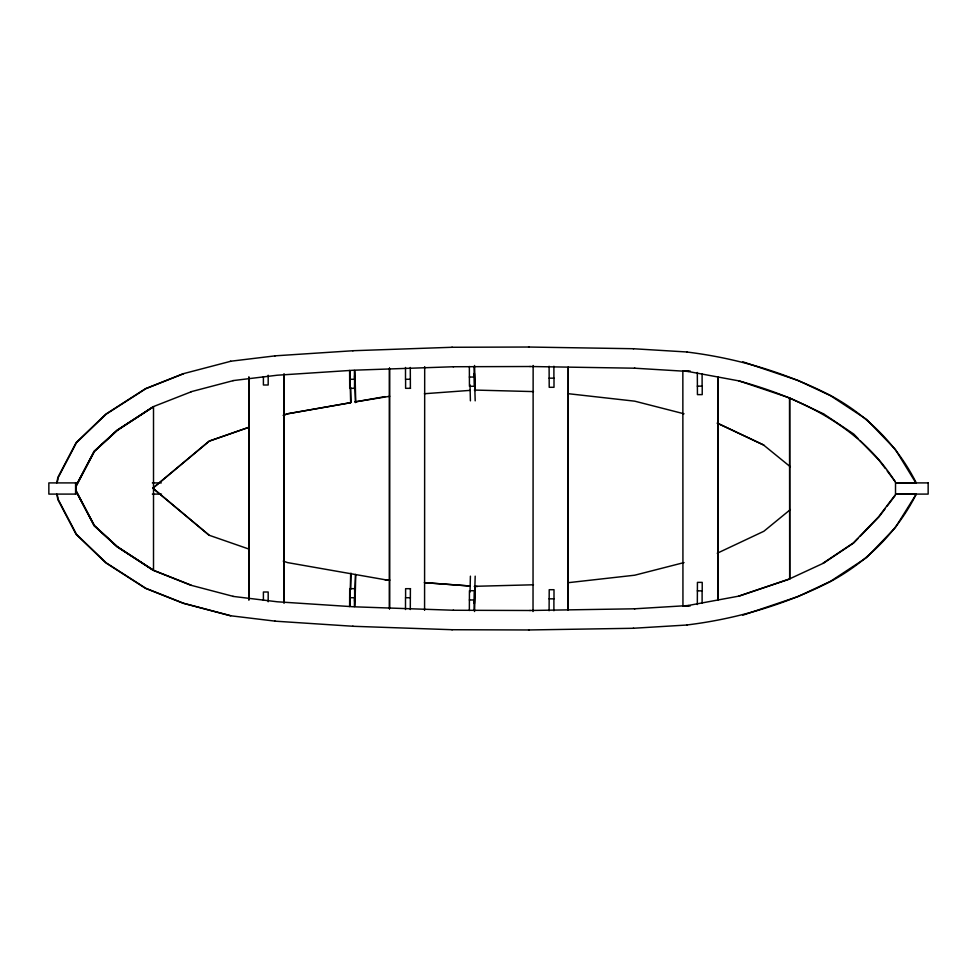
<?xml version="1.0" encoding="UTF-8"?>
<svg xmlns="http://www.w3.org/2000/svg" width="977" height="977" viewBox="0 0 977 977"><rect width="100%" height="100%" fill="white"/><g stroke="black" fill="none" stroke-linecap="round" stroke-linejoin="round"><path stroke-width="1.47" d="M350.975 573.145L350.658 589.522M355.738 574.659L354.969 605.557M350.658 574.403L350.279 589.974M355.445 574.403L354.639 601.343L354.639 588.667L349.717 588.667L349.619 606.558M470.401 576.161L470.022 592.062M475.188 576.161L474.358 603.652L474.236 590.719L469.448 590.719L469.351 610.491M475.298 586.371L474.553 611.517M350.242 591.268L349.839 601.343L349.839 588.667M350.169 605.557L350.279 602.919M56.727 482.992L57.899 477.338L76.133 442.605L105.821 414.138L145.475 388.675L183.2 373.727L230.755 361.27M57.423 481.576L58.022 478.742M58.315 477.326L76.536 442.605L106.237 414.138L145.878 388.675L183.603 373.727M686.746 624.999C736.939 618.856 785.948 604.458 830.951 581.291C867.539 561.47 897.607 531.341 916.279 494.057L895.347 527.592L866.55 557.635L830.548 581.291L798.124 596.52L742.838 615.18M885.37 508.443L879.044 516.784L860.041 536.422M887.177 506.062L895.311 495.339M857.916 538.62L853.703 542.968L823.489 563.179M249.05 427.205L209.151 441.115L152.754 488.182L209.151 535.249L249.22 549.172M152.925 488.182L209.322 441.115L249.22 427.205M790.381 509.567L763.843 531.28L717.24 553.226M823.074 563.179L853.287 542.98L878.628 516.784L895.799 494.154L915.876 494.057M233.259 596.373L190.833 585.223L153.108 570.275L117.045 546.68L94.097 525.687L75.864 490.955L94.5 525.687L117.448 546.68L153.511 570.275L153.511 406.725L117.448 430.32L94.5 451.313L76.279 486.045L76.279 490.955L94.354 525.773L117.216 546.851L153.511 570.275L191.248 585.223M153.511 406.725L117.216 430.149L94.354 451.227L75.864 486.045L94.097 451.313L117.045 430.32L153.108 406.725L191.248 391.777M823.513 563.167L789.221 579.043L738.893 596.043M283.257 415.274L287.531 413.784L350.523 402.695M283.428 415.274L287.702 413.784L350.694 402.695M688.028 371.468L739.296 380.957L789.624 397.957L789.758 579.007L739.296 596.043L688.028 605.532M190.833 391.777L233.259 380.627M684.034 562.581L634.72 575.209L568.052 582.707M355.03 401.901L389.738 396.283M355.201 401.901L385.023 396.625M230.34 361.27L275.148 355.86M232.856 380.627L277.248 375.217L353.967 370.198L453.56 366.741M424.384 393.731L469.974 390.385M474.346 390.055L533.466 391.594M274.732 355.86L353.1 350.731M634.525 608.805L688.431 605.532M633.243 628.272L687.161 624.999M352.685 350.731L452.278 347.275M474.346 586.322L533.466 584.783M529.852 610.491L634.928 608.793M528.569 629.97L633.646 628.272M451.875 347.275L528.972 347.03M453.145 366.741L530.255 366.509M690.165 371.004L682.85 371.004L682.947 605.996M469.351 377.037L474.236 377.037M549.098 378.16L553.996 378.16L553.996 387.295L549.208 387.295L549.098 366.241M410.389 379.271L405.504 379.271L405.504 367.474M349.619 379.284L354.504 379.284L354.407 370.442M697.322 386.135L702.219 386.135L702.219 394.623L697.431 394.623L697.322 372.469M354.639 388.333L349.717 388.333L349.619 370.442M410.523 388.321L405.602 388.321L405.602 379.271M717.24 423.151L763.843 445.097L717.411 423.151M152.351 482.907L161.303 482.907M152.351 494.093L161.498 494.093M209.151 535.249L154.085 489.147M389.738 580.094L385.023 579.752L389.567 580.094M477.362 586.542L474.517 586.322M410.523 588.679L405.602 588.679L405.602 597.729M697.322 590.865L702.219 590.865L702.219 582.377L697.431 582.377L697.322 604.531M349.619 597.716L354.504 597.716L354.407 606.558M410.389 597.729L405.504 597.729L405.504 609.526M549.098 598.84L553.996 598.84L553.996 589.705L549.208 589.705L549.098 610.759M469.351 599.963L474.236 599.963M682.85 605.996L690.165 605.996M738.893 380.957C800.505 397.712 861.079 426.766 895.799 482.846L916.279 482.943C897.607 445.659 867.539 415.53 830.951 395.709C785.948 372.542 736.939 358.144 686.746 352.001M453.145 610.259L530.255 610.491M451.875 629.725L528.972 629.97M528.569 347.03L633.646 348.728M529.852 366.509L634.928 368.207M453.56 610.259L353.967 606.802L277.248 601.783L232.856 596.373M352.685 626.269L452.278 629.725M633.243 348.728L687.161 352.001M634.525 368.195L688.431 371.468M274.732 621.14L353.1 626.269M424.555 582.646L469.974 585.992M424.384 582.646L469.803 585.992M568.052 393.67L634.72 401.168L684.034 413.796M275.148 621.14L230.34 615.73L183.2 603.273L145.475 588.325L105.821 562.862L76.133 534.395L57.899 499.662L56.727 494.008M385.194 579.752L287.531 562.593L283.257 561.103M230.755 615.73L183.603 603.273L145.878 588.325L106.237 562.862L76.536 534.395L58.315 499.674M742.838 361.82L798.124 380.48L830.548 395.709L866.55 419.365L895.347 449.408L915.876 482.943M823.513 413.833L789.624 397.957L789.66 579.007M823.489 413.821L853.703 434.032L857.916 438.38M763.672 445.097L790.381 466.811M860.041 440.578L879.044 460.216L885.37 468.557M887.177 470.938L895.311 481.661M57.423 495.424L58.022 498.258M474.553 365.483L475.298 390.629M354.969 371.443L355.738 402.341M350.169 371.443L350.279 374.081M470.022 384.938L470.401 400.839M350.242 385.732L349.839 375.656L349.839 388.333M350.279 387.026L350.658 402.597M350.658 387.478L350.951 402.341M475.188 400.839L474.358 373.348L474.236 386.281L469.448 386.281L469.351 366.509M355.445 402.597L354.639 375.656L354.504 388.333M718.071 377.11L718.071 599.89M717.973 377.11L717.973 599.89M702.109 373.983L702.109 386.135M702.109 590.865L702.109 603.017M553.898 366.241L553.898 378.16M553.898 598.84L553.898 610.759M533.137 365.471L533.027 611.529M474.138 366.509L474.138 377.037M474.138 599.963L474.138 610.491M424.69 366.644L424.58 610.356M410.291 367.474L410.389 388.321M410.389 588.679L410.291 609.526M389.554 368.17L389.554 608.83M389.457 368.17L389.457 608.83M284.087 374.057L284.087 602.943M283.977 374.057L283.977 602.943M268.186 375.229L268.186 384.999L263.399 384.999L263.399 376.621M268.186 601.771L268.186 592.001L263.399 592.001L263.399 600.379M248.952 377.11L248.952 599.89M248.854 377.11L248.854 599.89M75.595 482.907L75.595 494.093M75.84 482.907L48.85 482.907L48.85 494.093L75.84 494.093L75.84 482.907M928.15 482.907L895.518 482.907L895.518 494.093L928.15 494.093L928.15 482.907M568.26 610.014L568.26 366.986L568.162 610.014"/></g></svg>
